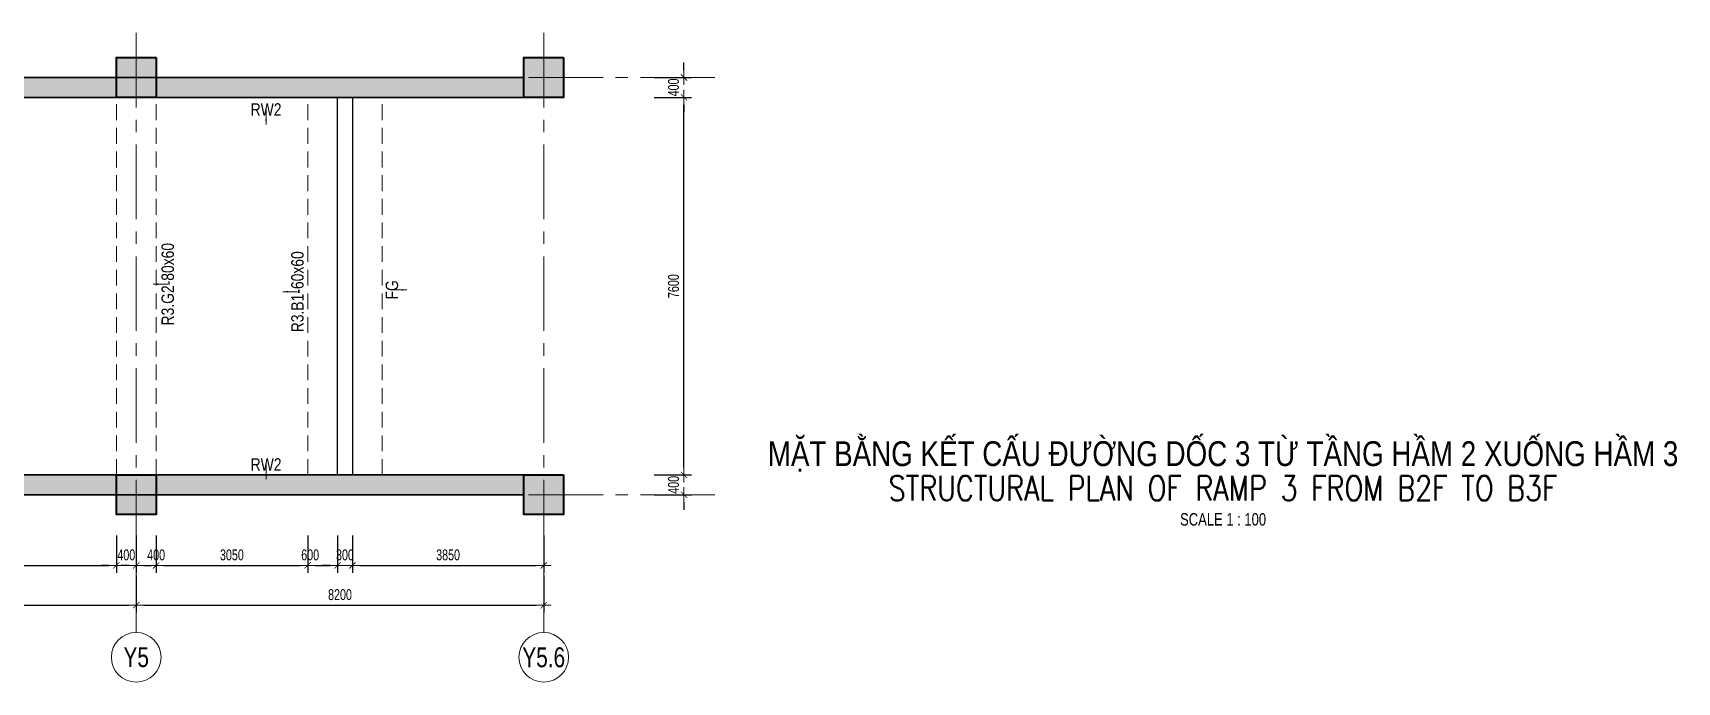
# Model space of a CAD drawing. Header units: millimetres. Extents: x -172050 to 1089997, y 452920 to 1051687.
# Drawn here: x 355537 to 388623, y 496992 to 510063 of the extents above; entities that cross this region are included whole.
import ezdxf
from ezdxf.enums import TextEntityAlignment as Align

# ---------------------------------------------------------------- set-up
doc = ezdxf.new("R2010")
doc.units = ezdxf.units.MM
doc.header["$MEASUREMENT"] = 0
for name, pattern in [('CENTER2', [1.125, 0.75, -0.125, 0.125, -0.125]), ('HIDDEN2', [4.7625, 3.175, -1.5875]), ('POD_Grid$0$CENTER2', [1.125, 0.75, -0.125, 0.125, -0.125])]:
    doc.linetypes.add(name, pattern=pattern)
doc.layers.get('Defpoints').update_dxf_attribs({"color": 151, "lineweight": 9})
doc.layers.add('-L-A_OUTLINE', color=2, linetype='Continuous')
for name, color, linetype, lineweight in [('NDC_S_ANNO', 7, 'Continuous', 20), ('NDC_S_AXIS', 5, 'CENTER2', 13), ('NDC_S_BEAM', 3, 'HIDDEN2', 20), ('NDC_S_DIM', 1, 'Continuous', 15), ('NDC_S_ENG TITLE', 3, 'Continuous', 20), ('NDC_S_HATCH MATERIAL', 8, 'Continuous', 13), ('NDC_S_SYMBOL', 1, 'Continuous', 15), ('NDC_S_TEXT SYMBOL', 7, 'Continuous', 20), ('NDC_S_VN TEXT', 7, 'Continuous', 20), ('NDC_S_VN TITLE', 6, 'Continuous', 35), ('PD_B1F_Col$0$NDC_S-COLUMN', 4, 'Continuous', 40), ('PD_B1F_Col$0$NDC_S_HATCH COLUMN AND WALL', 251, 'Continuous', 13), ('POD_Grid$0$NDC_S_AXIS', 5, 'POD_Grid$0$CENTER2', 13), ('Ramp wall 3(B3-B1)$0$NDC_S_WALL', 6, 'Continuous', 35)]:
    doc.layers.add(name, color=color, linetype=linetype, lineweight=lineweight)
doc.styles.add('ARIAL', font='arial.ttf', dxfattribs={"width": 0.8})
doc.styles.add('NDC_ANNO', font='', dxfattribs={"width": 0.8})
doc.styles.add('NDC_DIM', font='', dxfattribs={"width": 0.75})
doc.styles.add('NDC_EN TXT', font='romans.shx', dxfattribs={"width": 0.8})
doc.styles.add('NDC_VIE TXT', font='arial.ttf', dxfattribs={"width": 0.8})
doc.styles.get('NDC_ANNO').set_extended_font_data('Dotum')
doc.styles.get('NDC_DIM').set_extended_font_data('Dotum')
doc.dimstyles.new('NDC_dim_100', dxfattribs={"dimscale": 100, "dimtxt": 2.2, "dimasz": 1.5, "dimexe": 1.5, "dimexo": 2.5, "dimgap": 1, "dimtad": 1, "dimdec": 0, "dimzin": 0, "dimdsep": 46, "dimtxsty": 'NDC_DIM', "dimblk": 'DIMMARK', "dimcen": 0.09, "dimdle": 1.2, "dimclrd": 1, "dimclre": 1, "dimclrt": 3, "dimadec": 0, "dimazin": 0, "dimtfac": 1, "dimtdec": 0, "dimtix": 1, "dimtofl": 0, "dimtmove": 0, "dimatfit": 3, "dimfxl": 6, "dimfxlon": 1, "dimtolj": 1, "dimtzin": 0, "dimarcsym": 0})
doc.dimstyles.new('NDC_dim_iso', dxfattribs={"dimtxt": 2.2, "dimasz": 1, "dimexe": 1.5, "dimexo": 2.5, "dimgap": 1, "dimtad": 1, "dimdec": 0, "dimzin": 0, "dimdsep": 46, "dimtxsty": 'NDC_DIM', "dimblk": 'DIMMARK', "dimcen": 0.09, "dimdle": 1.2, "dimclrd": 1, "dimclre": 1, "dimclrt": 3, "dimadec": 0, "dimazin": 0, "dimtfac": 1, "dimtdec": 0, "dimtix": 1, "dimtofl": 0, "dimtmove": 0, "dimatfit": 3, "dimfxl": 6, "dimfxlon": 1, "dimtolj": 1, "dimtzin": 0, "dimarcsym": 0})

# ---------------------------------------------------------------- blocks, each defined once
blk = doc.blocks.new('DIMMARK')
at = {"layer": 'NDC_S_DIM', "color": 1}
blk.add_line((-1.5, 0), (1, 0), dxfattribs=at)
at = {"layer": 'NDC_S_DIM', "color": 2, "const_width": 0.1}
blk.add_lwpolyline([(-0.42, -0.42), (0.42, 0.42)], dxfattribs=at)
blk = doc.blocks.new('*D367')
at = {"layer": 'Defpoints', "color": 0, "transparency": 16777216}
for p in [(347317, 500031), (357617, 499983), (357617, 498542)]:
    blk.add_point(p, dxfattribs=at)
at = {"layer": 'NDC_S_DIM', "color": 1, "lineweight": -2, "transparency": 16777216}
for p, q in [((347317, 499142), (347317, 498392)), ((357617, 499142), (357617, 498392)), ((347467, 498542), (357467, 498542))]:
    blk.add_line(p, q, dxfattribs=at)
at = {"layer": 'NDC_S_DIM', "color": 1, "lineweight": -2, "transparency": 16777216, "xscale": 150, "yscale": 150, "zscale": 150, "rotation": 180}
blk.add_blockref('DIMMARK', (347317, 498542), dxfattribs=at)
at = {"layer": 'NDC_S_DIM', "color": 1, "lineweight": -2, "transparency": 16777216, "xscale": 150, "yscale": 150, "zscale": 150}
blk.add_blockref('DIMMARK', (357617, 498542), dxfattribs=at)
at = {"layer": 'NDC_S_DIM', "color": 3, "transparency": 16777216, "insert": (352467, 498753), "char_height": 220, "attachment_point": 5, "style": 'NDC_DIM'}
blk.add_mtext('\\A1;10300', dxfattribs=at)
blk = doc.blocks.new('*U165')
at = {"layer": 'NDC_S_SYMBOL'}
blk.add_line((0, 5), (0, 9), dxfattribs=at)
blk.add_circle((0, 0), 5, dxfattribs=at)
at = {"layer": 'NDC_S_TEXT SYMBOL', "color": 7, "style": 'NDC_ANNO', "width": 0.8}
blk.add_attdef('GRID', text='', height=4, dxfattribs=at).set_placement((0, 0), align=Align.MIDDLE)
blk = doc.blocks.new('*D378')
at = {"layer": 'Defpoints', "color": 0, "transparency": 16777216}
for p in [(356708, 501164), (368639, 501164), (357217, 500764)]:
    blk.add_point(p, dxfattribs=at)
at = {"layer": 'NDC_S_DIM', "color": 1, "lineweight": -2, "transparency": 16777216}
for p, q in [((368639, 501314), (368639, 501464)), ((368039, 501164), (368789, 501164)), ((368039, 500764), (368789, 500764)), ((368639, 500614), (368639, 500464))]:
    blk.add_line(p, q, dxfattribs=at)
at = {"layer": 'NDC_S_DIM', "color": 1, "lineweight": -2, "transparency": 16777216, "xscale": 150, "yscale": 150, "zscale": 150}
for p, rotation in [((368639, 501164), 270), ((368639, 500764), 90)]:
    blk.add_blockref('DIMMARK', p, dxfattribs=dict(at, rotation=rotation))
at = {"layer": 'NDC_S_DIM', "color": 3, "transparency": 16777216, "insert": (368429, 500964), "char_height": 220, "attachment_point": 5, "rotation": 90, "style": 'NDC_DIM'}
blk.add_mtext('\\A1;400', dxfattribs=at)
blk = doc.blocks.new('*D379')
at = {"layer": 'Defpoints', "color": 0, "transparency": 16777216}
for p in [(357326, 508764), (368639, 508764), (356708, 501164)]:
    blk.add_point(p, dxfattribs=at)
at = {"layer": 'NDC_S_DIM', "color": 1, "lineweight": -2, "transparency": 16777216}
for p, q in [((368039, 508764), (368789, 508764)), ((368639, 501314), (368639, 508614)), ((368039, 501164), (368789, 501164))]:
    blk.add_line(p, q, dxfattribs=at)
at = {"layer": 'NDC_S_DIM', "color": 1, "lineweight": -2, "transparency": 16777216, "xscale": 150, "yscale": 150, "zscale": 150}
for p, rotation in [((368639, 508764), 90), ((368639, 501164), 270)]:
    blk.add_blockref('DIMMARK', p, dxfattribs=dict(at, rotation=rotation))
at = {"layer": 'NDC_S_DIM', "color": 3, "transparency": 16777216, "insert": (368429, 504964), "char_height": 220, "attachment_point": 5, "rotation": 90, "style": 'NDC_DIM'}
blk.add_mtext('\\A1;7600', dxfattribs=at)
blk = doc.blocks.new('*D380')
at = {"layer": 'Defpoints', "color": 0, "transparency": 16777216}
for p in [(357684, 509164), (368639, 509164), (357326, 508764)]:
    blk.add_point(p, dxfattribs=at)
at = {"layer": 'NDC_S_DIM', "color": 1, "lineweight": -2, "transparency": 16777216}
for p, q in [((368639, 509314), (368639, 509464)), ((368039, 509164), (368789, 509164)), ((368039, 508764), (368789, 508764)), ((368639, 508614), (368639, 508464))]:
    blk.add_line(p, q, dxfattribs=at)
at = {"layer": 'NDC_S_DIM', "color": 1, "lineweight": -2, "transparency": 16777216, "xscale": 150, "yscale": 150, "zscale": 150}
for p, rotation in [((368639, 509164), 270), ((368639, 508764), 90)]:
    blk.add_blockref('DIMMARK', p, dxfattribs=dict(at, rotation=rotation))
at = {"layer": 'NDC_S_DIM', "color": 3, "transparency": 16777216, "insert": (368429, 508964), "char_height": 220, "attachment_point": 5, "rotation": 90, "style": 'NDC_DIM'}
blk.add_mtext('\\A1;400', dxfattribs=at)
blk = doc.blocks.new('*D381')
at = {"layer": 'Defpoints', "color": 0, "transparency": 16777216}
for p in [(352642, 501664), (357217, 501164), (357217, 499342)]:
    blk.add_point(p, dxfattribs=at)
at = {"layer": 'NDC_S_DIM', "color": 1, "lineweight": -2, "transparency": 16777216}
for p, q in [((352642, 499942), (352642, 499192)), ((357217, 499942), (357217, 499192)), ((352792, 499342), (357067, 499342))]:
    blk.add_line(p, q, dxfattribs=at)
at = {"layer": 'NDC_S_DIM', "color": 1, "lineweight": -2, "transparency": 16777216, "xscale": 150, "yscale": 150, "zscale": 150, "rotation": 180}
blk.add_blockref('DIMMARK', (352642, 499342), dxfattribs=at)
at = {"layer": 'NDC_S_DIM', "color": 1, "lineweight": -2, "transparency": 16777216, "xscale": 150, "yscale": 150, "zscale": 150}
blk.add_blockref('DIMMARK', (357217, 499342), dxfattribs=at)
at = {"layer": 'NDC_S_DIM', "color": 3, "transparency": 16777216, "insert": (354929, 499553), "char_height": 220, "attachment_point": 5, "style": 'NDC_DIM'}
blk.add_mtext('\\A1;4575', dxfattribs=at)
blk = doc.blocks.new('*D382')
at = {"layer": 'Defpoints', "color": 0, "transparency": 16777216}
for p in [(357617, 501664), (357217, 501164), (357617, 499342)]:
    blk.add_point(p, dxfattribs=at)
at = {"layer": 'NDC_S_DIM', "color": 1, "lineweight": -2, "transparency": 16777216}
for p, q in [((357217, 499942), (357217, 499192)), ((357617, 499942), (357617, 499192)), ((357067, 499342), (356917, 499342)), ((357767, 499342), (357917, 499342))]:
    blk.add_line(p, q, dxfattribs=at)
at = {"layer": 'NDC_S_DIM', "color": 1, "lineweight": -2, "transparency": 16777216, "xscale": 150, "yscale": 150, "zscale": 150}
blk.add_blockref('DIMMARK', (357217, 499342), dxfattribs=at)
at = {"layer": 'NDC_S_DIM', "color": 1, "lineweight": -2, "transparency": 16777216, "xscale": 150, "yscale": 150, "zscale": 150, "rotation": 180}
blk.add_blockref('DIMMARK', (357617, 499342), dxfattribs=at)
at = {"layer": 'NDC_S_DIM', "color": 3, "transparency": 16777216, "insert": (357417, 499553), "char_height": 220, "attachment_point": 5, "style": 'NDC_DIM'}
blk.add_mtext('\\A1;400', dxfattribs=at)
blk = doc.blocks.new('*D383')
at = {"layer": 'Defpoints', "color": 0, "transparency": 16777216}
for p in [(357617, 501664), (358017, 501164), (358017, 499342)]:
    blk.add_point(p, dxfattribs=at)
at = {"layer": 'NDC_S_DIM', "color": 1, "lineweight": -2, "transparency": 16777216}
for p, q in [((357617, 499942), (357617, 499192)), ((358017, 499942), (358017, 499192)), ((357467, 499342), (357317, 499342)), ((358167, 499342), (358317, 499342))]:
    blk.add_line(p, q, dxfattribs=at)
at = {"layer": 'NDC_S_DIM', "color": 1, "lineweight": -2, "transparency": 16777216, "xscale": 150, "yscale": 150, "zscale": 150}
blk.add_blockref('DIMMARK', (357617, 499342), dxfattribs=at)
at = {"layer": 'NDC_S_DIM', "color": 1, "lineweight": -2, "transparency": 16777216, "xscale": 150, "yscale": 150, "zscale": 150, "rotation": 180}
blk.add_blockref('DIMMARK', (358017, 499342), dxfattribs=at)
at = {"layer": 'NDC_S_DIM', "color": 3, "transparency": 16777216, "insert": (358017, 499553), "char_height": 220, "attachment_point": 5, "style": 'NDC_DIM'}
blk.add_mtext('\\A1;400', dxfattribs=at)
blk = doc.blocks.new('*D384')
at = {"layer": 'Defpoints', "color": 0, "transparency": 16777216}
for p in [(358017, 501164), (361067, 501164), (361067, 499342)]:
    blk.add_point(p, dxfattribs=at)
at = {"layer": 'NDC_S_DIM', "color": 1, "lineweight": -2, "transparency": 16777216}
for p, q in [((358017, 499942), (358017, 499192)), ((361067, 499942), (361067, 499192)), ((358167, 499342), (360917, 499342))]:
    blk.add_line(p, q, dxfattribs=at)
at = {"layer": 'NDC_S_DIM', "color": 1, "lineweight": -2, "transparency": 16777216, "xscale": 150, "yscale": 150, "zscale": 150, "rotation": 180}
blk.add_blockref('DIMMARK', (358017, 499342), dxfattribs=at)
at = {"layer": 'NDC_S_DIM', "color": 1, "lineweight": -2, "transparency": 16777216, "xscale": 150, "yscale": 150, "zscale": 150}
blk.add_blockref('DIMMARK', (361067, 499342), dxfattribs=at)
at = {"layer": 'NDC_S_DIM', "color": 3, "transparency": 16777216, "insert": (359542, 499553), "char_height": 220, "attachment_point": 5, "style": 'NDC_DIM'}
blk.add_mtext('\\A1;3050', dxfattribs=at)
blk = doc.blocks.new('*D385')
at = {"layer": 'Defpoints', "color": 0, "transparency": 16777216}
for p in [(361967, 501664), (365817, 500364), (365817, 499342)]:
    blk.add_point(p, dxfattribs=at)
at = {"layer": 'NDC_S_DIM', "color": 1, "lineweight": -2, "transparency": 16777216}
for p, q in [((361967, 499942), (361967, 499192)), ((365817, 499942), (365817, 499192)), ((362117, 499342), (365667, 499342))]:
    blk.add_line(p, q, dxfattribs=at)
at = {"layer": 'NDC_S_DIM', "color": 1, "lineweight": -2, "transparency": 16777216, "xscale": 150, "yscale": 150, "zscale": 150, "rotation": 180}
blk.add_blockref('DIMMARK', (361967, 499342), dxfattribs=at)
at = {"layer": 'NDC_S_DIM', "color": 1, "lineweight": -2, "transparency": 16777216, "xscale": 150, "yscale": 150, "zscale": 150}
blk.add_blockref('DIMMARK', (365817, 499342), dxfattribs=at)
at = {"layer": 'NDC_S_DIM', "color": 3, "transparency": 16777216, "insert": (363892, 499553), "char_height": 220, "attachment_point": 5, "style": 'NDC_DIM'}
blk.add_mtext('\\A1;3850', dxfattribs=at)
blk = doc.blocks.new('*D386')
at = {"layer": 'Defpoints', "color": 0, "transparency": 16777216}
for p in [(365817, 501664), (357617, 499983), (365817, 498542)]:
    blk.add_point(p, dxfattribs=at)
at = {"layer": 'NDC_S_DIM', "color": 1, "lineweight": -2, "transparency": 16777216}
for p, q in [((357617, 499142), (357617, 498392)), ((365817, 499142), (365817, 498392)), ((357767, 498542), (365667, 498542))]:
    blk.add_line(p, q, dxfattribs=at)
at = {"layer": 'NDC_S_DIM', "color": 1, "lineweight": -2, "transparency": 16777216, "xscale": 150, "yscale": 150, "zscale": 150, "rotation": 180}
blk.add_blockref('DIMMARK', (357617, 498542), dxfattribs=at)
at = {"layer": 'NDC_S_DIM', "color": 1, "lineweight": -2, "transparency": 16777216, "xscale": 150, "yscale": 150, "zscale": 150}
blk.add_blockref('DIMMARK', (365817, 498542), dxfattribs=at)
at = {"layer": 'NDC_S_DIM', "color": 3, "transparency": 16777216, "insert": (361717, 498753), "char_height": 220, "attachment_point": 5, "style": 'NDC_DIM'}
blk.add_mtext('\\A1;8200', dxfattribs=at)
blk = doc.blocks.new('Drawing name_symbol')
at = {"layer": 'NDC_S_ENG TITLE', "style": 'NDC_EN TXT', "width": 0.8}
blk.add_attdef('SECTDET1', text='', height=5, dxfattribs=at).set_placement((0, 1.01), align=Align.CENTER)
at = {"layer": 'NDC_S_TEXT SYMBOL', "lineweight": 25, "style": 'NDC_ANNO', "width": 0.8}
blk.add_attdef('SSCALE', text='', height=2.5, dxfattribs=at).set_placement((0, -4), align=Align.CENTER)
at = {"layer": 'NDC_S_VN TITLE', "style": 'NDC_VIE TXT', "width": 0.8}
blk.add_attdef('SECTDET2', text='', height=5, dxfattribs=at).set_placement((0, 7.97), align=Align.CENTER)
blk = doc.blocks.new('PD_B1F_Col$0$cot')
at = {"layer": 'PD_B1F_Col$0$NDC_S_HATCH COLUMN AND WALL', "ltscale": 0.005}
h = blk.add_hatch(color=256, dxfattribs=at)
h.dxf.hatch_style = 1
h.paths.add_polyline_path([(-0.5, 0.5), (0.5, 0.5), (0.5, -0.5), (-0.5, -0.5)])
at = {"layer": 'PD_B1F_Col$0$NDC_S-COLUMN', "ltscale": 0.005}
blk.add_lwpolyline([(-0.5, 0.5), (0.5, 0.5), (0.5, -0.5), (-0.5, -0.5)], close=True, dxfattribs=at)
blk = doc.blocks.new('ramp4-2')
at = {"layer": 'NDC_S_HATCH MATERIAL'}
h = blk.add_hatch(dxfattribs=at)
h.set_pattern_fill('BT-01', color=252, scale=30, style=0, pattern_type=2)
h.set_pattern_definition([(50, (-494627.18, 641176.97), (215.178055, -18.82564), [22.5, -247.5]), (355, (-494627.18, 641176.97), (-41.6254, 225.65764), [18, -198]), (100.4514, (-494609.25, 641175.4), (173.552815, 206.831863), [19.122057, -210.342634]), (46.1842, (-494627.18, 641236.97), (320.172315, -49.655704), [33.75, -371.25]), (96.6356, (-494600.5, 641232.84), (280.39881, 292.23536), [28.68309, -315.5139]), (351.1842, (-494627.18, 641236.97), (280.39858, 292.23558), [27, -297]), (21, (-494597.18, 641221.97), (179.072116, -120.785667), [22.5, -247.5]), (326, (-494597.18, 641221.97), (72.9946, 217.545014), [18, -198]), (71.4514, (-494582.26, 641211.9), (252.06679, 96.75915), [19.122057, -210.342634]), (37.5, (-494627.18, 641176.97), (3.6479566, 99.868156), [0, -195.6, 0, -201, 0, -198.75]), (7.5, (-494627.18, 641176.97), (78.920861, 118.323514), [0, -114.6, 0, -191.1, 0, -75.75]), (327.5, (-494694.08, 641176.97), (160.146731, -6.7664615), [0, -75, 0, -234, 0, -310.5]), (317.5, (-494724.08, 641176.97), (174.95585, 30.031495), [0, -97.5, 0, -155.4, 0, -220.5]), (45, (-494627.18, 641176.97), (-90.156115, 90.156115), []), (45, (-494627.18, 641213.72), (-90.156115, 90.156115), [])])
h.paths.add_polyline_path([(415597, 508764), (449517, 508764), (449517, 509164), (415597, 509164)])
h = blk.add_hatch(dxfattribs=at)
h.set_pattern_fill('BT-01', color=252, scale=30, style=0, pattern_type=2)
h.set_pattern_definition([(50, (-494627.18, 633176.97), (215.178055, -18.82564), [22.5, -247.5]), (355, (-494627.18, 633176.97), (-41.6254, 225.65764), [18, -198]), (100.4514, (-494609.25, 633175.4), (173.552815, 206.831863), [19.122057, -210.342634]), (46.1842, (-494627.18, 633236.97), (320.172315, -49.655704), [33.75, -371.25]), (96.6356, (-494600.5, 633232.84), (280.39881, 292.23536), [28.68309, -315.5139]), (351.1842, (-494627.18, 633236.97), (280.39858, 292.23558), [27, -297]), (21, (-494597.18, 633221.97), (179.072116, -120.785667), [22.5, -247.5]), (326, (-494597.18, 633221.97), (72.9946, 217.545014), [18, -198]), (71.4514, (-494582.26, 633211.9), (252.06679, 96.75915), [19.122057, -210.342634]), (37.5, (-494627.18, 633176.97), (3.6479566, 99.868156), [0, -195.6, 0, -201, 0, -198.75]), (7.5, (-494627.18, 633176.97), (78.920861, 118.323514), [0, -114.6, 0, -191.1, 0, -75.75]), (327.5, (-494694.08, 633176.97), (160.146731, -6.7664615), [0, -75, 0, -234, 0, -310.5]), (317.5, (-494724.08, 633176.97), (174.95585, 30.031495), [0, -97.5, 0, -155.4, 0, -220.5]), (45, (-494627.18, 633176.97), (-90.156115, 90.156115), []), (45, (-494627.18, 633213.72), (-90.156115, 90.156115), [])])
h.paths.add_polyline_path([(415597, 500764), (449517, 500764), (449517, 501164), (415597, 501164)])
at = {"layer": '-L-A_OUTLINE'}
blk.add_lwpolyline([(445767, 508764), (446067, 508764), (446067, 501164), (445767, 501164)], close=True, dxfattribs=at)
at = {"layer": 'NDC_S_BEAM', "ltscale": 100}
for p, q in [((441317, 501164), (441317, 508764)), ((442117, 501164), (442117, 508764)), ((445167, 501164), (445167, 508764)), ((445767, 501164), (445767, 508764)), ((446067, 501164), (446067, 508764)), ((446667, 501164), (446667, 508764))]:
    blk.add_line(p, q, dxfattribs=at)
at = {"layer": 'POD_Grid$0$NDC_S_AXIS', "ltscale": 2000}
for p, q in [((441717, 510063), (441717, 497993)), ((449917, 510063), (449917, 497993)), ((413612, 509164), (453440, 509164)), ((413612, 500764), (453440, 500764))]:
    blk.add_line(p, q, dxfattribs=at)
at = {"layer": 'Ramp wall 3(B3-B1)$0$NDC_S_WALL', "ltscale": 200}
for points in [[(415597, 508764), (415597, 509164), (449517, 509164), (449517, 508764)], [(449517, 501164), (449517, 500764), (415597, 500764), (415597, 501164)]]:
    blk.add_lwpolyline(points, close=True, dxfattribs=at)
at = {"xscale": 800, "yscale": 800, "rotation": 270}
for p in [(441717, 509164), (449917, 509164), (441717, 500764), (449917, 500764)]:
    blk.add_blockref('PD_B1F_Col$0$cot', p, dxfattribs=at)
blk = doc.blocks.new('*D989')
at = {"layer": 'Defpoints', "color": 0, "ltscale": 100, "transparency": 16777216}
for p in [(361067, 501164), (361667, 501164), (361667, 499342)]:
    blk.add_point(p, dxfattribs=at)
at = {"layer": 'NDC_S_DIM', "color": 1, "lineweight": -2, "ltscale": 100, "transparency": 16777216}
for p, q in [((361067, 499942), (361067, 499192)), ((361667, 499942), (361667, 499192)), ((361217, 499342), (361517, 499342))]:
    blk.add_line(p, q, dxfattribs=at)
at = {"layer": 'NDC_S_DIM', "color": 1, "lineweight": -2, "ltscale": 100, "transparency": 16777216, "xscale": 150, "yscale": 150, "zscale": 150, "rotation": 180}
blk.add_blockref('DIMMARK', (361067, 499342), dxfattribs=at)
at = {"layer": 'NDC_S_DIM', "color": 1, "lineweight": -2, "ltscale": 100, "transparency": 16777216, "xscale": 150, "yscale": 150, "zscale": 150}
blk.add_blockref('DIMMARK', (361667, 499342), dxfattribs=at)
at = {"layer": 'NDC_S_DIM', "color": 3, "ltscale": 100, "transparency": 16777216, "insert": (361117, 499553), "char_height": 220, "attachment_point": 5, "style": 'NDC_DIM'}
blk.add_mtext('\\A1;600', dxfattribs=at)
blk = doc.blocks.new('*D990')
at = {"layer": 'Defpoints', "color": 0, "ltscale": 100, "transparency": 16777216}
for p in [(361667, 501164), (361967, 501164), (361967, 499342)]:
    blk.add_point(p, dxfattribs=at)
at = {"layer": 'NDC_S_DIM', "color": 1, "lineweight": -2, "ltscale": 100, "transparency": 16777216}
for p, q in [((361667, 499942), (361667, 499192)), ((361967, 499942), (361967, 499192)), ((361517, 499342), (361367, 499342)), ((362117, 499342), (362267, 499342))]:
    blk.add_line(p, q, dxfattribs=at)
at = {"layer": 'NDC_S_DIM', "color": 1, "lineweight": -2, "ltscale": 100, "transparency": 16777216, "xscale": 150, "yscale": 150, "zscale": 150}
blk.add_blockref('DIMMARK', (361667, 499342), dxfattribs=at)
at = {"layer": 'NDC_S_DIM', "color": 1, "lineweight": -2, "ltscale": 100, "transparency": 16777216, "xscale": 150, "yscale": 150, "zscale": 150, "rotation": 180}
blk.add_blockref('DIMMARK', (361967, 499342), dxfattribs=at)
at = {"layer": 'NDC_S_DIM', "color": 3, "ltscale": 100, "transparency": 16777216, "insert": (361817, 499553), "char_height": 220, "attachment_point": 5, "style": 'NDC_DIM'}
blk.add_mtext('\\A1;300', dxfattribs=at)
blk = doc.blocks.new('*U220')
at = {"layer": 'NDC_S_ANNO', "ltscale": 0.8, "style": 'ARIAL', "width": 0.8, "flags": 1}
blk.add_attdef('CHU_THICH', text='', height=2.5, dxfattribs=at).set_placement((0, 0), align=Align.MIDDLE_CENTER)
at = {"layer": 'NDC_S_ANNO', "ltscale": 0.8, "style": 'ARIAL', "width": 0.8}
blk.add_attdef('TEN', text='', height=2.5, dxfattribs=at).set_placement((0, -2.91), align=Align.MIDDLE_CENTER)
at = {"layer": 'Defpoints'}
blk.add_leader([(0, 0), (0, -2.91)], dimstyle='NDC_dim_iso', override={"dimgap": 0.625, "dimtad": 0}, dxfattribs=at)
blk = doc.blocks.new('*U179')
at = {"layer": 'NDC_S_ANNO', "ltscale": 0.8, "style": 'ARIAL', "width": 0.8}
blk.add_attdef('TEN', text='', height=2.5, dxfattribs=at).set_placement((0, 3), align=Align.MIDDLE_CENTER)
at = {"layer": 'NDC_S_ANNO', "ltscale": 0.8, "style": 'ARIAL', "width": 0.8, "flags": 1}
blk.add_attdef('CHU_THICH', text='', height=2.5, dxfattribs=at).set_placement((0, 0), align=Align.MIDDLE_CENTER)
at = {"layer": 'Defpoints'}
blk.add_leader([(0, 0), (0, 3)], dimstyle='NDC_dim_iso', override={"dimgap": 0.625, "dimtad": 0}, dxfattribs=at)

msp = doc.modelspace()

# ---------------------------------------------------------------- block references
at = {"layer": 'NDC_S_ANNO', "xscale": 100, "yscale": 100, "zscale": 100}
msp.add_blockref('Drawing name_symbol', (379486.5, 500544.8), dxfattribs=at).add_auto_attribs({'SECTDET1': 'STRUCTURAL PLAN OF RAMP 3 FROM B2F TO B3F', 'SECTDET2': 'MẶT BẰNG KẾT CẤU ĐƯỜNG DỐC 3 TỪ TẦNG HẦM 2 XUỐNG HẦM 3', 'SSCALE': 'SCALE 1 : 100'})
at = {"layer": 'NDC_S_AXIS', "xscale": 100, "yscale": 100, "zscale": 100}
for p, values in [((357616.7, 497492.5), {'GRID': 'Y5'}), ((365816.7, 497492.5), {'GRID': 'Y5.6'})]:
    msp.add_blockref('*U165', p, dxfattribs=at).add_auto_attribs(values)
at = {"layer": 'NDC_S_BEAM'}
msp.add_blockref('ramp4-2', (-84100, 0), dxfattribs=at)
at = {"layer": 'NDC_S_VN TEXT', "xscale": 100, "yscale": 100, "zscale": 100}
for p in [(360229.6, 508221.2), (360229.6, 501075.1)]:
    msp.add_blockref('*U179', p, dxfattribs=at).add_auto_attribs({'TEN': 'RW2'})
at = {"layer": 'NDC_S_VN TEXT', "xscale": 100, "yscale": 100, "zscale": 100, "rotation": 90}
for name, p, values in [('*U220', (357959.4, 505003), {'TEN': 'R3.G2-80x60'}), ('*U220', (360569.6, 504851.2), {'TEN': 'R3.B1-60x60'}), ('*U179', (363061.6, 504888.8), {'TEN': 'FG'})]:
    msp.add_blockref(name, p, dxfattribs=at).add_auto_attribs(values)

# ---------------------------------------------------------------- dimensions: what is measured, and where the dimension line sits
at = {"layer": 'NDC_S_DIM'}
for base, p1, p2, picture, middle in [((368638.8, 509163.9), (357326.2, 508763.9), (357684, 509163.9), '*D380', (368428.7, 508963.9)), ((368638.8, 508763.9), (356707.8, 501163.9), (357326.2, 508763.9), '*D379', (368428.7, 504963.9))]:
    dim = msp.add_linear_dim(base=base, p1=p1, p2=p2, angle=90, dimstyle='NDC_dim_100', override={"dimtmove": 1}, dxfattribs=at)
    dim.commit()
    dim.dimension.update_dxf_attribs({"geometry": picture, "text_midpoint": middle})
for base, p1, p2, picture, middle in [((357216.7, 499342.5), (352641.7, 501663.9), (357216.7, 501163.9), '*D381', (354929.2, 499552.6)), ((357616.7, 499342.5), (357216.7, 501163.9), (357616.7, 501663.9), '*D382', (357416.7, 499552.6)), ((365816.7, 498542.5), (357616.7, 499983.2), (365816.7, 501663.9), '*D386', (361716.7, 498752.6)), ((365816.7, 499342.5), (361966.7, 501663.9), (365816.7, 500363.9), '*D385', (363891.7, 499552.6)), ((361066.7, 499342.5), (358016.7, 501163.9), (361066.7, 501163.9), '*D384', (359541.7, 499552.6)), ((357616.7, 498542.5), (347316.7, 500030.9), (357616.7, 499983.2), '*D367', (352466.7, 498752.6))]:
    dim = msp.add_linear_dim(base=base, p1=p1, p2=p2, dimstyle='NDC_dim_100', override={"dimtmove": 1}, dxfattribs=at)
    dim.commit()
    dim.dimension.update_dxf_attribs({"geometry": picture, "text_midpoint": middle})
dim = msp.add_linear_dim(base=(358016.7, 499342.5), p1=(357616.7, 501663.9), p2=(358016.7, 501163.9), dimstyle='NDC_dim_100', override={"dimtmove": 1}, dxfattribs=at)
dim.commit()
dim.dimension.update_dxf_attribs({"geometry": '*D383', "text_midpoint": (358016.7, 499342.5), "dimtype": 160})
dim = msp.add_linear_dim(base=(368638.8, 501163.9), p1=(357216.7, 500763.9), p2=(356707.8, 501163.9), angle=90, dimstyle='NDC_dim_100', dxfattribs=at)
dim.commit()
dim.dimension.update_dxf_attribs({"geometry": '*D378', "text_midpoint": (368428.7, 500963.9)})
at = {"layer": 'NDC_S_DIM', "ltscale": 100}
dim = msp.add_linear_dim(base=(361666.7, 499342.5), p1=(361066.7, 501163.9), p2=(361666.7, 501163.9), dimstyle='NDC_dim_100', override={"dimtmove": 1}, dxfattribs=at)
dim.commit()
dim.dimension.update_dxf_attribs({"geometry": '*D989', "text_midpoint": (361116.7, 499342.5), "dimtype": 160})
dim = msp.add_linear_dim(base=(361966.7, 499342.5), p1=(361666.7, 501163.9), p2=(361966.7, 501163.9), dimstyle='NDC_dim_100', override={"dimtmove": 1}, dxfattribs=at)
dim.commit()
dim.dimension.update_dxf_attribs({"geometry": '*D990', "text_midpoint": (361816.7, 499552.6)})

doc.saveas('drawing.dxf')
